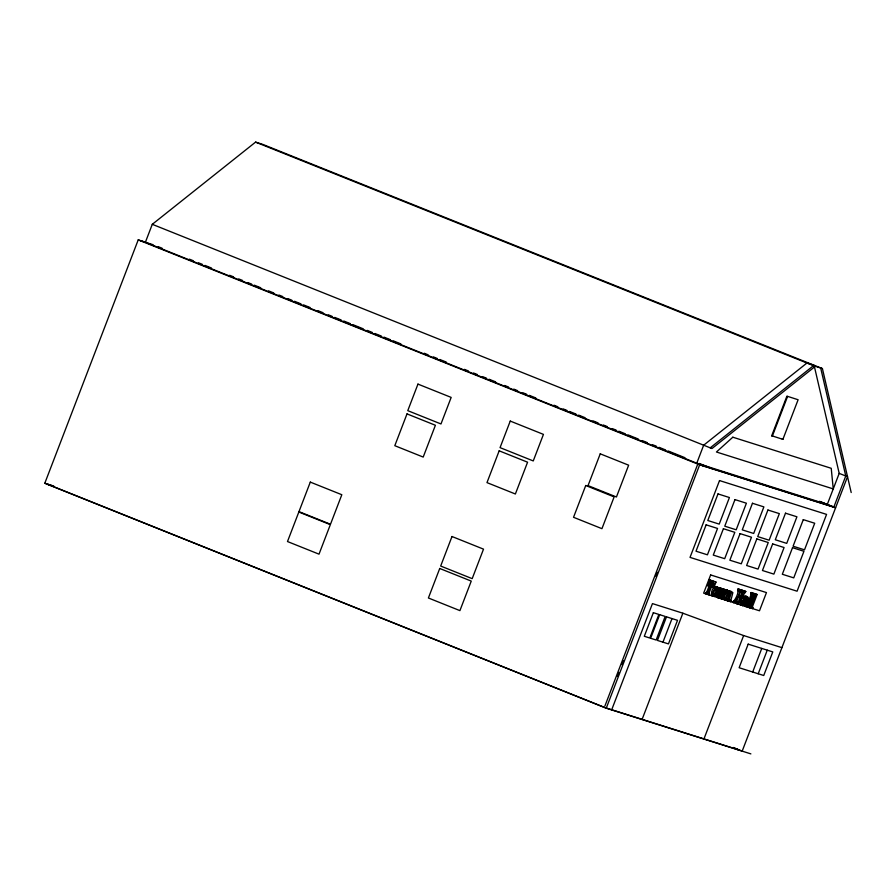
<?xml version="1.0" encoding="UTF-8"?>
<svg xmlns="http://www.w3.org/2000/svg" width="896" height="896" viewBox="0 0 896 896"><rect width="100%" height="100%" fill="white"/><g stroke="black" fill="none" stroke-linecap="round" stroke-linejoin="round"><path stroke-width="1.34" d="M722.4 596.03L725.066 591.304L724.998 589.579L727.81 590.554L722.49 599.178L721.392 598.741M724.08 591.304L722.859 597.576L726.163 591.741L724.606 590.61M719.914 593.936L722.086 590.296L720.866 589.422L721.269 588.403L725.357 589.781L724.114 591.114M719.667 596.568C728.28 589.176 718.234 586.32 719.667 596.568L718.57 596.131M721.37 593.342L720.384 598.427L721.482 598.864L722.714 592.514L721.616 592.066M741.574 591.27L742.112 591.965L740.555 596.176L741.653 596.613L743.21 592.402L740.354 590.89L740.757 589.826L745.819 591.517C743.042 594.586 740.589 600.88 740.678 604.923L739.581 604.486M743.848 604.699L744.027 603.994L743.49 604.666M708.165 593.331L708.064 594.53L709.162 594.966L709.15 592.861L713.026 582.747L714.258 583.643L713.877 587.608L715.994 582.086L708.803 579.723L715.994 582.086M730.957 600.701L729.859 600.264L729.467 601.294L730.565 601.731L732.861 592.659L731.539 591.696L729.546 593.174L728.448 592.738L726.947 591.349L727.35 590.318L730.262 591.338L729.546 593.174M737.621 590.027C739.066 593.41 735.09 599.67 732.872 602.37L733.97 602.806C735.75 600.242 742.706 591.461 737.621 590.027L738.024 588.952L740.757 589.826M749.336 607.667L749.336 605.595L753.973 593.544L751.061 592.525L751.05 594.586L747.13 604.811L745.304 606.536L745.125 604.43L742.638 605.886L741.832 603.938L743.4 600.992L746.558 600.286L747.029 597.554L745.898 597.206C745.058 601.115 742.504 598.147 746.234 596.221L748.227 597.363A2.89 1.266 -68.2 0 1 748.104 599.267C742.974 613.166 749.773 598.405 745.707 606.536L746.816 606.872L748.048 605.595L752.147 595.034L750.669 593.555M726.947 591.349C728.56 593.667 725.222 597.755 723.822 599.514L724.92 599.95L726.141 598.674L728.437 592.827M751.386 608.216L752.483 608.664L752.886 607.634L752.483 606.592L757.12 594.541L756.022 594.093L754.208 593.522L754.197 595.582L750.277 605.808L748.866 607.421M753.816 594.552L755.384 595.661L751.374 606.245L750.691 606.883L748.642 606.2M713.877 587.608L712.242 587.07L713.07 582.882M750.87 753.883L606.245 708.187L44.8 483.246L138.219 239.882L146.194 242.402M851.2 492.531L822.416 368.603L262.718 144.379L255.573 142.117L152.286 224.314L145.376 242.301L140.862 240.867M604.923 705.958L697.771 464.072L833.84 507.069L845.768 476L820.658 367.898M617.422 676.379L618.923 672.47M621.914 664.675L623.414 660.766M655.861 576.24L657.362 572.342M606.245 708.187L699.664 464.822L835.598 507.774L819.504 501.323M611.654 709.89L652.456 603.602L682.864 613.211L743.635 635.555L781.906 647.651M662.95 642.174L672.011 618.576M642.062 719.499L682.864 613.211M709.901 580.16L707.784 585.693L710.192 582.366L711.782 582.355L707.717 592.816L705.757 592.626L705.354 593.678L706.451 594.115L706.854 593.062M713.619 584.965L712.242 587.07M771.702 435.747L786.901 396.144L798.112 399.739L782.902 439.342L771.702 435.747L772.386 436.027L787.595 396.413M718.883 588.974L717.147 597.397L718.245 597.845L719.981 589.949L718.592 588.706L718.984 587.675L721.269 588.403M719.981 589.422L720.082 588.123L722.366 588.84L721.963 589.87L722.019 588.638L725.357 589.781M722.725 590.106L723.117 589.075M724.259 589.344L723.386 590.229M725.704 591.046L726.096 590.016L727.81 590.554M726.712 590.117L726.32 591.147L727.418 591.584M728.045 591.786L728.448 590.755L730.262 591.338M726.578 599.222L729.277 599.659L731.192 593.006L728.862 594.966L727.272 600.69M727.093 600.544L727.496 599.514L729.075 599.883M728.594 599.95L728.19 600.981L726.174 600.253M738.718 590.464L739.122 589.4L741.854 590.262M738.898 595.739L740.555 591.562L741.989 590.206L745.819 591.517M736.702 603.669L738.136 602.336L740.051 597.486L741.149 597.934L739.234 602.773L736.008 602.19L735.605 603.232L737.934 604.061L738.338 603.019M742.672 591.718L743.086 590.643M743.971 592.088L744.722 591.069M742.459 604.139L744.229 603.064L745.192 600.555L746.29 600.992C744.677 608.474 740.186 601.709 746.29 600.992M742.862 605.192L740.947 605.069L741.059 602.403L742.302 600.555L745.461 599.85L745.931 597.106M745.942 604.229L745.864 603.299L747.342 603.859M751.766 593.992L752.158 592.973L753.973 593.544M750.366 606.838L749.963 607.869L748.238 607.23M754.914 594.989L755.306 593.958L757.12 594.541M703.909 739.043L743.635 635.555M752.696 672.011L761.757 648.424M758.206 673.758L767.267 650.171M839.205 473.379L827.288 504.437L696.763 463.198L703.662 445.211L806.949 363.014L814.094 365.277L839.205 473.379L847.526 476.706L742.179 751.139L733.107 747.499M705.757 592.626L706.798 592.021L710.685 581.918L711.782 582.355M722.714 592.514L719.275 598.17L718.178 597.722M715.187 594.877L715.691 594.093M715.198 587.664L712.746 592.536L712.802 596.21C716.867 598.08 719.309 590.43 718.189 587.384L716.856 586.79L715.198 587.664L715.87 587.619C717.024 589.691 715.254 594.362 712.914 595.09M727.978 599.446L730.296 592.76M710.226 447.832L813.512 365.646L822.416 368.603M729.109 592.043L731.058 591.293L731.774 592.637M743.792 598.965C741.832 599.435 743.837 595.616 745.136 595.784L747.13 596.926A2.89 1.266 -68.2 0 1 747.197 597.442M745.046 605.83L743.792 605.338M744.162 597.117L744.8 596.77M744.094 600.802L745.192 600.555M713.563 596.254L711.704 595.773C710.539 592.738 713.048 585.01 717.091 586.947L717.472 587.978M146.664 242.704L153.093 244.731M738.718 595.594L741.653 596.613M738.214 596.915L740.051 597.486M741.149 597.934L738.394 597.061L736.568 601.933L737.106 602.627M44.8 483.246L52.797 485.778M54.085 486.338L47.443 484.232L605.382 707.762L739.536 750.154L733.051 747.555M255.573 142.117L815.27 366.352L711.973 448.538L152.286 224.314M782.219 439.074L782.902 439.342M821.218 502.085L832.955 506.789M158.267 246.702L162.165 248.259M189.403 259.179L193.301 260.736M198.486 262.808L202.384 264.376M204.971 265.406L211.467 268.016M229.622 275.285L233.52 276.842M238.706 278.925L242.603 280.482M247.789 282.565L251.686 284.122M254.274 285.163L260.758 287.762M268.542 290.875L273.739 292.958M278.925 295.042L282.822 296.598M288.008 298.682L291.894 300.238M294.493 301.28L300.978 303.878M303.576 304.909L310.061 307.507M317.845 310.632L323.042 312.715M328.227 314.787L332.114 316.344M334.712 317.386L341.197 319.984M343.795 321.026L350.28 323.624M352.878 324.666L363.25 328.821M367.147 330.378L372.333 332.461M374.931 333.502L381.416 336.101M384.014 337.142L390.499 339.741M393.098 340.782L400.882 343.896M424.234 353.248L428.12 354.816M433.317 356.888L437.203 358.445M439.802 359.486L446.286 362.085M464.453 369.365L468.339 370.922M473.525 373.005L477.422 374.562M482.608 376.645L486.506 378.202M489.093 379.243L495.589 381.842M504.661 385.482L508.558 387.038M513.744 389.11L517.642 390.678M522.827 392.75L526.725 394.318M529.312 395.349L535.808 397.947M553.963 405.227L557.861 406.784M563.046 408.867L566.944 410.424M569.531 411.466L576.016 414.064M578.614 415.106L585.099 417.704M592.883 420.818L598.08 422.901M603.266 424.984L607.163 426.541M612.349 428.613L616.235 430.181M618.834 431.211L625.318 433.81M627.917 434.851L638.299 439.018M642.186 440.574L647.371 442.646M652.568 444.73L656.454 446.286M659.053 447.328L665.538 449.926M668.136 450.968L685.003 457.722M699.272 463.445L714.067 469.37M143.629 241.595L705.074 466.525M138.219 239.882L699.664 464.822M754.208 593.522L755.306 593.958M751.061 592.525L752.158 592.973M754.286 595.213L755.384 595.661M738.024 588.952L739.122 589.4M751.139 594.216L752.237 594.664M744.318 592.144L745.416 592.581M742.112 591.965L743.21 592.402M739.458 591.125L740.555 591.562M738.114 590.699L739.211 591.147M727.35 590.318L728.448 590.755M724.998 589.579L726.096 590.016M718.984 587.675L720.082 588.123M723.218 590.262L724.965 590.811M725.122 590.912L726.219 591.349M722.142 589.949L723.24 590.386M727.429 592.01L728.526 592.458M718.592 588.706L719.69 589.142M723.072 590.486L724.17 590.923M725.066 591.304L726.163 591.741M722.086 590.296L723.184 590.733M745.461 599.85L746.558 600.286M708.277 585.906L707.179 585.469M727.765 594.518L728.862 594.966M744.229 603.064L745.326 603.501M750.098 606.144L751.195 606.581M746.95 605.147L749.246 605.965M751.789 607.186L752.886 607.634M746.122 605.405L747.219 605.842M738.136 602.336L739.234 602.773M734.138 601.07L735.235 601.507M729.366 599.592L730.464 600.029M733.275 601.328L734.373 601.765M725.043 598.226L726.141 598.674M724.214 598.483L725.312 598.92M707.963 592.794L709.061 593.242M706.619 592.379L707.717 592.816M708.467 593.488L709.565 593.925M717.45 589.086C715.333 601.238 710.114 592.626 716.968 588.067L717.45 589.086M298.827 512.019L287.493 541.542L319.01 554.165L330.344 524.653L298.827 512.019M310.307 482.104L298.973 511.627L330.49 524.25L341.824 494.726L310.307 482.104M417.962 384.104L407.77 410.659L440.978 423.965L451.17 397.41L417.962 384.104M407.008 413.896L394.8 445.693L423.203 457.072L435.4 425.275L407.008 413.896M439.734 568.478L428.4 597.99L459.917 610.624L471.251 581.101L439.734 568.478M451.998 536.514L440.675 566.037L472.192 578.659L483.515 549.147L451.998 536.514M510.25 421.075L500.058 447.63L533.254 460.936L543.446 434.381L510.25 421.075M499.173 450.822L486.976 482.619L515.379 493.998L527.576 462.202L499.173 450.822M585.738 485.509L573.541 517.294L601.944 528.674L614.141 496.888L585.738 485.509M600.242 453.824L588.034 485.61L616.437 496.989L628.645 465.192L600.242 453.824M653.352 612.685L644.302 636.272L649.813 638.019L658.862 614.432L653.352 612.685M659.68 614.69L650.63 638.277L656.141 640.013L665.19 616.426L659.68 614.69M666.501 616.84L657.44 640.427L668.461 643.91L677.522 620.323L666.501 616.84M719.522 480.57L690.032 557.39L797.082 591.214L826.571 514.394L719.522 480.57M706.126 524.832L696.013 551.208L707.437 554.814L717.55 528.45L706.126 524.832M717.998 493.92L707.795 520.509L719.219 524.115L729.422 497.526L717.998 493.92M723.397 528.718L713.272 555.083L724.696 558.69L734.821 532.325L723.397 528.718M734.966 499.598L724.763 526.187L736.187 529.794L746.402 503.205L734.966 499.598M710.64 574.941L703.651 593.141L759.483 610.781L766.461 592.581L710.64 574.941M740.062 533.613L729.859 560.202L741.283 563.808L751.486 537.23L740.062 533.613M752.461 503.272L742.258 529.861L753.682 533.467L763.885 506.89L752.461 503.272M756.829 538.91L746.626 565.499L758.05 569.106L768.253 542.528L756.829 538.91M767.917 510.014L757.714 536.592L769.138 540.21L779.352 513.621L767.917 510.014M772.654 543.917L762.451 570.506L773.875 574.112L784.078 547.523L772.654 543.917M785.501 513.184L775.298 539.762L786.722 543.379L796.925 516.79L785.501 513.184M748.182 644.134L739.133 667.733L763.728 675.506L772.778 651.907L748.182 644.134M792.523 547.68L782.32 574.258L793.744 577.875L803.947 551.286L792.523 547.68M803.286 519.635L793.083 546.213L804.507 549.83L814.71 523.242L803.286 519.635M732.827 437.203L716.43 451.998L833.246 488.914L831.23 468.294L732.827 437.203"/></g></svg>
